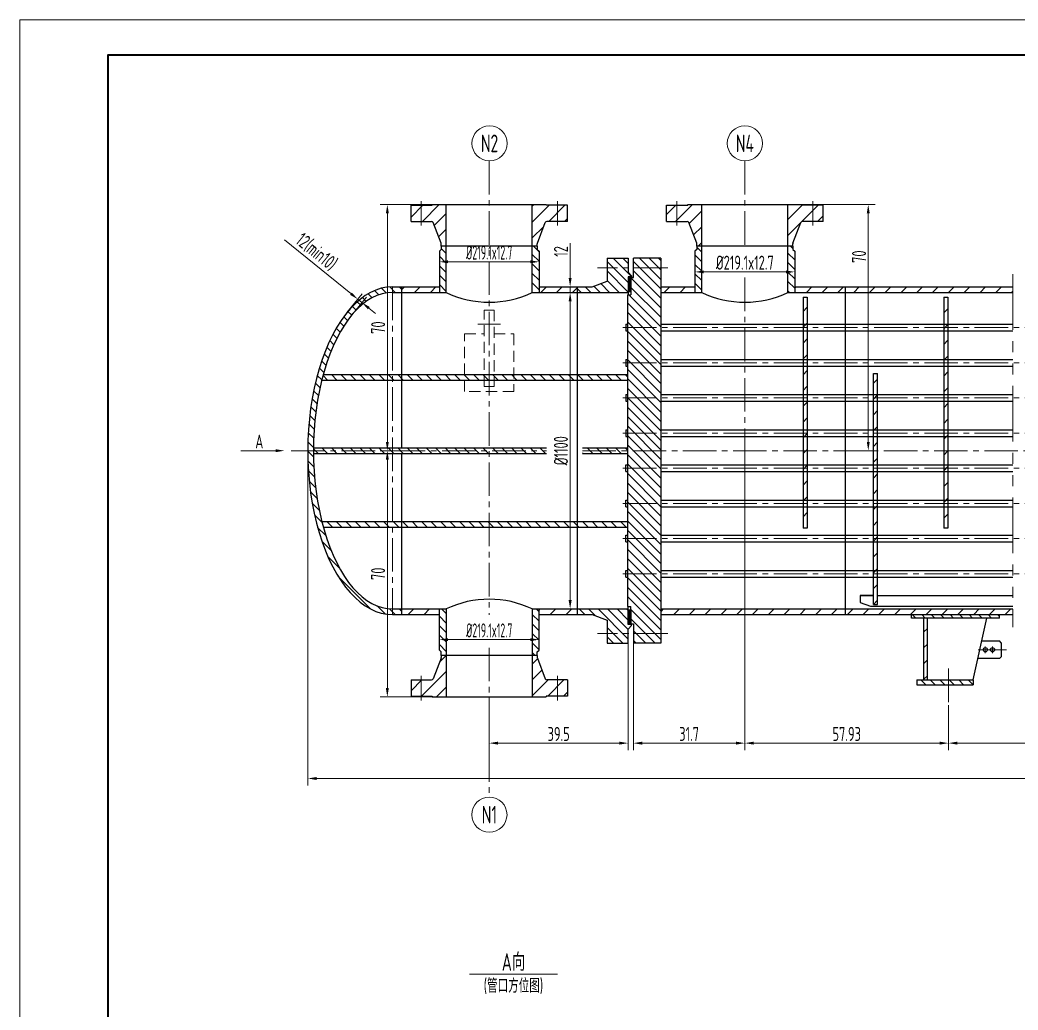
# Model space of a CAD drawing. Header units: millimetres. Extents: x 5765 to 6606, y -201 to 393.
# Drawn here: x 5765 to 6048.9, y 111.9 to 393.4 of the extents above; entities that cross this region are included whole.
import ezdxf
from ezdxf.enums import TextEntityAlignment as Align

# ---------------------------------------------------------------- set-up
doc = ezdxf.new("R2010")
doc.units = ezdxf.units.MM
for name, pattern in [('CENTER2', [28.575, 19.05, -3.175, 3.175, -3.175]), ('DASHED2', [9.525, 6.35, -3.175]), ('PHANTOM2', [31.75, 15.875, -3.175, 3.175, -3.175, 3.175, -3.175])]:
    doc.linetypes.add(name, pattern=pattern)
for name, color, linetype, lineweight in [('1粗实线', 7, 'Continuous', 35), ('2细实线', 3, 'Continuous', 13), ('3中心线', 1, 'CENTER2', 13), ('4虚线', 4, 'DASHED2', 13), ('5双点划线', 2, 'PHANTOM2', 13), ('6剖面线', 6, 'Continuous', 13), ('7文本', 2, 'Continuous', 13), ('8标注', 3, 'Continuous', 13), ('9图表', 4, 'Continuous', 13)]:
    doc.layers.add(name, color=color, linetype=linetype, lineweight=lineweight)
doc.styles.add('lanpec', font='bpec_e.shx', dxfattribs={"width": 0.75, "bigfont": 'hztxt.shx'})
doc.styles.add('lanpec-dim', font='bpec_e.shx', dxfattribs={"width": 0.75})
doc.dimstyles.new('lanpec', dxfattribs={"dimtxt": 4, "dimasz": 2.5, "dimexe": 2, "dimexo": 0, "dimtad": 1, "dimdsep": 46, "dimtxsty": 'lanpec-dim', "dimcen": 2.5, "dimclrd": 256, "dimclre": 256, "dimclrt": 256, "dimazin": 0, "dimtfac": 1, "dimtmove": 0, "dimatfit": 3, "dimfxl": 1, "dimlwd": -1, "dimlwe": -1, "dimarcsym": 0})
doc.dimstyles.new('lanpec$0', dxfattribs={"dimscale": 10, "dimtxt": 4, "dimasz": 2.5, "dimexe": 2, "dimexo": 0, "dimtad": 1, "dimdec": 1, "dimdsep": 46, "dimtxsty": 'lanpec-dim', "dimcen": 0.09, "dimclrd": 256, "dimclre": 256, "dimclrt": 256, "dimadec": 1, "dimazin": 0, "dimtfac": 0.707, "dimtdec": 1, "dimtmove": 0, "dimatfit": 3, "dimfxl": 1, "dimarcsym": 0})
pattern_1 = [(135, (6005.6217, 1257.0338), (-1.3470384, -1.3470384), [])]
pattern_2 = [(135, (-1036.39, 46.02), (-1.3470384, -1.3470384), [])]
pattern_3 = [(45, (6005.6217, 1257.0338), (-2.245064, 2.245064), [])]
pattern_4 = [(45, (5991.3217, 1257.0338), (-2.245064, 2.245064), [])]
pattern_5 = [(135, (4753.5555, 1249.8137), (-1.3470384, -1.3470384), [])]
pattern_6 = [(135, (6695.2207, -1570.3752), (-1.3470384, -1.3470384), [])]

# ---------------------------------------------------------------- blocks, each defined once
blk = doc.blocks.new('A1')
at = {"layer": '1粗实线'}
blk.add_lwpolyline([(-816, 10), (-10, 10), (-10, 584), (-816, 584)], close=True, dxfattribs=at)
at = {"layer": '9图表'}
blk.add_lwpolyline([(-841, 0), (0, 0), (0, 594), (-841, 594)], close=True, dxfattribs=at)
blk = doc.blocks.new('*U43')
at = {"layer": '2细实线'}
blk.add_line((-12.5, 0), (12.5, 0), dxfattribs=at)
at = {"layer": '7文本', "style": 'lanpec', "width": 0.75}
for tag, height, p in [('节点图名称', 5, (0, 3.5)), ('比例', 4, (0, -3.25))]:
    blk.add_attdef(tag, text='', height=height, dxfattribs=at).set_placement(p, align=Align.MIDDLE_CENTER)
blk = doc.blocks.new('*D46')
at = {"layer": '8标注', "transparency": 16777216}
for p, q in [((5921.5, 315.95), (5923.5, 315.95)), ((5921.5, 313.45), (5921.5, 228.45)), ((5921.5, 225.95), (5923.5, 225.95))]:
    blk.add_line(p, q, dxfattribs=at)
for points in [[(5921.08, 313.45), (5921.92, 313.45), (5921.5, 315.95)], [(5921.08, 228.45), (5921.92, 228.45), (5921.5, 225.95)]]:
    blk.add_solid(points, dxfattribs=at)
at = {"layer": 'Defpoints', "color": 0, "transparency": 16777216}
for p in [(5921.5, 315.95), (5921.5, 225.95), (5921.5, 225.95)]:
    blk.add_point(p, dxfattribs=at)
at = {"layer": '8标注', "transparency": 16777216, "insert": (5918.87, 270.95), "char_height": 4, "attachment_point": 5, "rotation": 90, "style": 'lanpec-dim'}
blk.add_mtext('%%C1100', dxfattribs=at)
blk = doc.blocks.new('*D47')
at = {"layer": '8标注', "transparency": 16777216}
for p, q in [((5921.5, 320.05), (5921.5, 329.97)), ((5924.93, 317.55), (5919.5, 317.55)), ((5924.93, 315.95), (5919.5, 315.95)), ((5921.5, 315.95), (5921.5, 317.55)), ((5921.5, 313.45), (5921.5, 310.95))]:
    blk.add_line(p, q, dxfattribs=at)
for points in [[(5921.08, 320.05), (5921.92, 320.05), (5921.5, 317.55)], [(5921.08, 313.45), (5921.92, 313.45), (5921.5, 315.95)]]:
    blk.add_solid(points, dxfattribs=at)
at = {"layer": 'Defpoints', "color": 0, "transparency": 16777216}
for p in [(5921.5, 317.55), (5924.93, 317.55), (5924.93, 315.95)]:
    blk.add_point(p, dxfattribs=at)
at = {"layer": '8标注', "transparency": 16777216, "insert": (5918.87, 327.62), "char_height": 4, "attachment_point": 5, "rotation": 90, "style": 'lanpec-dim'}
blk.add_mtext('12', dxfattribs=at)
blk = doc.blocks.new('*D48')
at = {"layer": '8标注', "transparency": 16777216}
for p, q in [((5859.17, 315.61), (5840.25, 330.94)), ((5858.03, 310.23), (5862.37, 315.59)), ((5859.21, 309.28), (5863.54, 314.63)), ((5862.28, 313.08), (5861.11, 314.03)), ((5864.23, 311.51), (5866.17, 309.93))]:
    blk.add_line(p, q, dxfattribs=at)
for points in [[(5859.43, 315.93), (5858.9, 315.28), (5861.11, 314.03)], [(5864.49, 311.83), (5863.96, 311.18), (5862.28, 313.08)]]:
    blk.add_solid(points, dxfattribs=at)
at = {"layer": 'Defpoints', "color": 0, "transparency": 16777216}
for p in [(5861.11, 314.03), (5858.03, 310.23), (5859.21, 309.28)]:
    blk.add_point(p, dxfattribs=at)
at = {"layer": '8标注', "transparency": 16777216, "insert": (5849.31, 327.45), "char_height": 4, "attachment_point": 5, "rotation": 320.9752, "style": 'lanpec-dim'}
blk.add_mtext('12(min10)', dxfattribs=at)
blk = doc.blocks.new('*D57')
at = {"layer": '8标注', "transparency": 16777216}
for p, q in [((5957.01, 321.8), (5957.01, 323.8)), ((5985.38, 320.47), (5985.38, 323.8)), ((5959.51, 321.8), (5982.88, 321.8))]:
    blk.add_line(p, q, dxfattribs=at)
for points in [[(5959.51, 322.22), (5959.51, 321.39), (5957.01, 321.8)], [(5982.88, 322.22), (5982.88, 321.39), (5985.38, 321.8)]]:
    blk.add_solid(points, dxfattribs=at)
at = {"layer": 'Defpoints', "color": 0, "transparency": 16777216}
for p in [(5957.01, 321.8), (5985.38, 321.8), (5985.38, 320.47)]:
    blk.add_point(p, dxfattribs=at)
at = {"layer": '8标注', "transparency": 16777216, "insert": (5971.19, 324.43), "char_height": 4, "attachment_point": 5, "style": 'lanpec-dim'}
blk.add_mtext('%%C219.1x12.7', dxfattribs=at)
blk = doc.blocks.new('*D59')
at = {"layer": '8标注', "transparency": 16777216}
for p, q in [((5884.31, 217.23), (5884.31, 219.23)), ((5912.68, 215.84), (5912.68, 219.23)), ((5886.81, 217.23), (5910.18, 217.23))]:
    blk.add_line(p, q, dxfattribs=at)
for points in [[(5886.81, 217.64), (5886.81, 216.81), (5884.31, 217.23)], [(5910.18, 217.64), (5910.18, 216.81), (5912.68, 217.23)]]:
    blk.add_solid(points, dxfattribs=at)
at = {"layer": 'Defpoints', "color": 0, "transparency": 16777216}
for p in [(5884.31, 217.23), (5912.68, 217.23), (5912.68, 215.84)]:
    blk.add_point(p, dxfattribs=at)
at = {"layer": '8标注', "transparency": 16777216, "insert": (5898.49, 219.85), "char_height": 4, "attachment_point": 5, "style": 'lanpec-dim'}
blk.add_mtext('{\\W0.6;%%C219.1x12.7}', dxfattribs=at)
blk = doc.blocks.new('管口号')
at = {"layer": '2细实线'}
blk.add_circle((0, 5), 5, dxfattribs=at)
at = {"layer": '7文本', "style": 'lanpec', "width": 0.75}
blk.add_attdef('N', text='', height=5, dxfattribs=at).set_placement((0, 5), align=Align.MIDDLE_CENTER)
blk = doc.blocks.new('*D72')
at = {"layer": '8标注', "transparency": 16777216}
for p, q in [((5937.99, 216.2), (5937.99, 185.79)), ((5898.49, 193.87), (5898.49, 185.79)), ((5900.99, 187.79), (5935.49, 187.79))]:
    blk.add_line(p, q, dxfattribs=at)
for points in [[(5900.99, 188.21), (5900.99, 187.37), (5898.49, 187.79)], [(5935.49, 188.21), (5935.49, 187.37), (5937.99, 187.79)]]:
    blk.add_solid(points, dxfattribs=at)
at = {"layer": 'Defpoints', "color": 0, "transparency": 16777216}
for p in [(5937.99, 216.2), (5898.49, 193.87), (5937.99, 187.79)]:
    blk.add_point(p, dxfattribs=at)
at = {"layer": '8标注', "transparency": 16777216, "insert": (5918.24, 190.41), "char_height": 4, "attachment_point": 5, "style": 'lanpec-dim'}
blk.add_mtext('39.5', dxfattribs=at)
blk = doc.blocks.new('*D73')
at = {"layer": '8标注', "transparency": 16777216}
for p, q in [((5846.89, 270.95), (5846.89, 175.74)), ((6351.98, 270.95), (6351.98, 175.74)), ((5849.39, 177.74), (6349.48, 177.74))]:
    blk.add_line(p, q, dxfattribs=at)
for points in [[(5849.39, 178.16), (5849.39, 177.32), (5846.89, 177.74)], [(6349.48, 178.16), (6349.48, 177.32), (6351.98, 177.74)]]:
    blk.add_solid(points, dxfattribs=at)
at = {"layer": 'Defpoints', "color": 0, "transparency": 16777216}
for p in [(5846.89, 270.95), (6351.98, 270.95), (6351.98, 177.74)]:
    blk.add_point(p, dxfattribs=at)
at = {"layer": '8标注', "transparency": 16777216, "insert": (6099.44, 180.36), "char_height": 4, "attachment_point": 5, "style": 'lanpec-dim'}
blk.add_mtext('505.09', dxfattribs=at)
blk = doc.blocks.new('*D49')
at = {"layer": '8标注', "transparency": 16777216}
for p, q in [((6169.75, 196.79), (6169.75, 185.79)), ((6029.12, 187.79), (6029.12, 189.79)), ((6031.62, 187.79), (6167.25, 187.79))]:
    blk.add_line(p, q, dxfattribs=at)
for points in [[(6031.62, 188.21), (6031.62, 187.37), (6029.12, 187.79)], [(6167.25, 188.21), (6167.25, 187.37), (6169.75, 187.79)]]:
    blk.add_solid(points, dxfattribs=at)
at = {"layer": 'Defpoints', "color": 0, "transparency": 16777216}
for p in [(6169.75, 196.79), (6029.12, 187.79), (6169.75, 187.79)]:
    blk.add_point(p, dxfattribs=at)
at = {"layer": '8标注', "transparency": 16777216, "insert": (6099.44, 190.41), "char_height": 4, "attachment_point": 5, "style": 'lanpec-dim'}
blk.add_mtext('140.63', dxfattribs=at)
blk = doc.blocks.new('*D50')
at = {"layer": '8标注', "transparency": 16777216}
for p, q in [((5971.19, 270.95), (5971.19, 185.79)), ((5939.49, 216.2), (5939.49, 185.79)), ((5941.99, 187.79), (5968.69, 187.79))]:
    blk.add_line(p, q, dxfattribs=at)
for points in [[(5941.99, 188.21), (5941.99, 187.37), (5939.49, 187.79)], [(5968.69, 188.21), (5968.69, 187.37), (5971.19, 187.79)]]:
    blk.add_solid(points, dxfattribs=at)
at = {"layer": 'Defpoints', "color": 0, "transparency": 16777216}
for p in [(5971.19, 270.95), (5939.49, 216.2), (5971.19, 187.79)]:
    blk.add_point(p, dxfattribs=at)
at = {"layer": '8标注', "transparency": 16777216, "insert": (5955.34, 190.41), "char_height": 4, "attachment_point": 5, "style": 'lanpec-dim'}
blk.add_mtext('31.7', dxfattribs=at)
blk = doc.blocks.new('*D53')
at = {"layer": '8标注', "transparency": 16777216}
for p, q in [((5971.19, 196.91), (5971.19, 185.79)), ((6029.12, 198.61), (6029.12, 185.79)), ((5973.69, 187.79), (6026.62, 187.79))]:
    blk.add_line(p, q, dxfattribs=at)
for points in [[(5973.69, 188.21), (5973.69, 187.37), (5971.19, 187.79)], [(6026.62, 188.21), (6026.62, 187.37), (6029.12, 187.79)]]:
    blk.add_solid(points, dxfattribs=at)
at = {"layer": 'Defpoints', "color": 0, "transparency": 16777216}
for p in [(5971.19, 196.91), (6029.12, 198.61), (6029.12, 187.79)]:
    blk.add_point(p, dxfattribs=at)
at = {"layer": '8标注', "transparency": 16777216, "insert": (6000.16, 190.41), "char_height": 4, "attachment_point": 5, "style": 'lanpec-dim'}
blk.add_mtext('57.93', dxfattribs=at)
blk = doc.blocks.new('*D64')
at = {"layer": '8标注', "transparency": 16777216}
for p, q in [((5870.99, 270.95), (5867.51, 270.95)), ((5869.51, 203.45), (5869.51, 268.45)), ((5882.3, 200.95), (5867.51, 200.95))]:
    blk.add_line(p, q, dxfattribs=at)
for points in [[(5869.09, 268.45), (5869.93, 268.45), (5869.51, 270.95)], [(5869.09, 203.45), (5869.93, 203.45), (5869.51, 200.95)]]:
    blk.add_solid(points, dxfattribs=at)
at = {"layer": 'Defpoints', "color": 0, "transparency": 16777216}
for p in [(5869.51, 270.95), (5870.99, 270.95), (5882.3, 200.95)]:
    blk.add_point(p, dxfattribs=at)
at = {"layer": '8标注', "transparency": 16777216, "insert": (5866.89, 235.95), "char_height": 4, "attachment_point": 5, "rotation": 90, "style": 'lanpec-dim'}
blk.add_mtext('70', dxfattribs=at)
blk = doc.blocks.new('*D65')
at = {"layer": '8标注', "transparency": 16777216}
for p, q in [((5886.24, 340.95), (5867.51, 340.95)), ((5869.51, 338.45), (5869.51, 273.45)), ((5870.99, 270.95), (5867.51, 270.95))]:
    blk.add_line(p, q, dxfattribs=at)
for points in [[(5869.09, 338.45), (5869.93, 338.45), (5869.51, 340.95)], [(5869.09, 273.45), (5869.93, 273.45), (5869.51, 270.95)]]:
    blk.add_solid(points, dxfattribs=at)
at = {"layer": 'Defpoints', "color": 0, "transparency": 16777216}
for p in [(5886.24, 340.95), (5869.51, 270.95), (5870.99, 270.95)]:
    blk.add_point(p, dxfattribs=at)
at = {"layer": '8标注', "transparency": 16777216, "insert": (5866.89, 305.95), "char_height": 4, "attachment_point": 5, "rotation": 90, "style": 'lanpec-dim'}
blk.add_mtext('70', dxfattribs=at)
blk = doc.blocks.new('*D66')
at = {"layer": '8标注', "transparency": 16777216}
for p, q in [((5987.38, 340.95), (6008.29, 340.95)), ((6006.29, 338.45), (6006.29, 273.45)), ((6000.35, 270.95), (6008.29, 270.95))]:
    blk.add_line(p, q, dxfattribs=at)
for points in [[(6005.87, 338.45), (6006.71, 338.45), (6006.29, 340.95)], [(6005.87, 273.45), (6006.71, 273.45), (6006.29, 270.95)]]:
    blk.add_solid(points, dxfattribs=at)
at = {"layer": 'Defpoints', "color": 0, "transparency": 16777216}
for p in [(5987.38, 340.95), (6000.35, 270.95), (6006.29, 270.95)]:
    blk.add_point(p, dxfattribs=at)
at = {"layer": '8标注', "transparency": 16777216, "insert": (6003.67, 326.13), "char_height": 4, "attachment_point": 5, "rotation": 90, "style": 'lanpec-dim'}
blk.add_mtext('70', dxfattribs=at)
blk = doc.blocks.new('*D70')
at = {"layer": '8标注', "transparency": 16777216}
for p, q in [((5884.31, 324.67), (5884.31, 326.67)), ((5886.81, 324.67), (5910.18, 324.67)), ((5912.68, 326.06), (5912.68, 322.67))]:
    blk.add_line(p, q, dxfattribs=at)
for points in [[(5886.81, 325.09), (5886.81, 324.26), (5884.31, 324.67)], [(5910.18, 325.09), (5910.18, 324.26), (5912.68, 324.67)]]:
    blk.add_solid(points, dxfattribs=at)
at = {"layer": 'Defpoints', "color": 0, "transparency": 16777216}
for p in [(5884.31, 324.67), (5912.68, 326.06), (5912.68, 324.67)]:
    blk.add_point(p, dxfattribs=at)
at = {"layer": '8标注', "transparency": 16777216, "insert": (5898.49, 327.3), "char_height": 4, "attachment_point": 5, "style": 'lanpec-dim'}
blk.add_mtext('{\\W0.6;%%C219.1x12.7}', dxfattribs=at)

msp = doc.modelspace()

# ---------------------------------------------------------------- hatches: boundary and pattern name
at = {"layer": '6剖面线'}
h = msp.add_hatch(dxfattribs=at)
h.set_pattern_fill('ANSI31', color=256, style=0)
h.set_pattern_definition(pattern_3)
h.paths.add_polyline_path([(5917.863, 336.141), (5916.363, 336.141), (5916.363, 340.751), (5917.863, 340.751)])
h.paths.add_polyline_path([(5919.363, 336.141), (5917.863, 336.141), (5917.863, 340.751), (5919.363, 340.751)])
h.paths.add_polyline_path([(5916.363, 340.751), (5914.683, 340.751), (5914.683, 340.951), (5910.743, 340.951), (5910.743, 329.151), (5912.143, 329.151), (5912.143, 329.759, -0.09138), (5912.176, 329.937), (5914.42, 335.819, -0.3110597), (5914.887, 336.141), (5916.363, 336.141)])
h.paths.add_polyline_path([(5920.743, 340.751), (5919.363, 340.751), (5919.363, 336.141), (5920.743, 336.141)])
h.paths.add_polyline_path([(5886.243, 340.951), (5882.303, 340.951), (5882.303, 340.751), (5879.123, 340.751), (5879.123, 336.141), (5882.098, 336.141, -0.3110597), (5882.566, 335.819), (5884.81, 329.937, -0.09138), (5884.843, 329.759), (5884.843, 329.151), (5886.243, 329.151)])
h.paths.add_polyline_path([(5879.123, 340.751), (5876.243, 340.751), (5876.243, 336.141), (5879.123, 336.141)])
h = msp.add_hatch(dxfattribs=at)
h.set_pattern_fill('ANSI31', color=256, style=0)
h.set_pattern_definition([(45, (5989.933, 338.6836), (-2.24506, 2.24506), [])])
h.paths.add_polyline_path([(5990.563, 340.751), (5989.063, 340.751), (5989.063, 336.141), (5990.563, 336.141)])
h.paths.add_polyline_path([(5992.063, 340.751), (5990.563, 340.751), (5990.563, 336.141), (5992.063, 336.141)])
h.paths.add_polyline_path([(5989.063, 340.751), (5987.383, 340.751), (5987.383, 340.951), (5983.443, 340.951), (5983.443, 329.151), (5984.843, 329.151), (5984.843, 329.759, -0.09138), (5984.876, 329.937), (5987.12, 335.819, -0.3110597), (5987.587, 336.141), (5989.063, 336.141)])
h.paths.add_polyline_path([(5993.443, 340.751), (5992.063, 340.751), (5992.063, 336.141), (5993.443, 336.141)])
h.paths.add_polyline_path([(5958.943, 340.951), (5955.003, 340.951), (5955.003, 340.751), (5951.823, 340.751), (5951.823, 336.141), (5954.798, 336.141, -0.3110597), (5955.266, 335.819), (5957.51, 329.937, -0.09138), (5957.543, 329.759), (5957.543, 329.151), (5958.943, 329.151)])
h.paths.add_polyline_path([(5951.823, 340.751), (5948.943, 340.751), (5948.943, 336.141), (5951.823, 336.141)])
h = msp.add_hatch(dxfattribs=at)
h.set_pattern_fill('ANSI31', color=256, scale=0.6, angle=90, style=0)
h.set_pattern_definition(pattern_6)
h.paths.add_polyline_path([(5884.309, 327.655), (5884.843, 328.19), (5884.843, 329.151), (5886.243, 329.151), (5886.243, 315.951), (5884.309, 315.951)])
h.paths.add_polyline_path([(5912.677, 315.951), (5910.743, 315.951), (5910.743, 329.151), (5912.143, 329.151), (5912.143, 328.19), (5912.677, 327.655)])
h = msp.add_hatch(dxfattribs=at)
h.set_pattern_fill('ANSI31', color=256, scale=0.6, angle=90, style=0)
h.set_pattern_definition([(135, (5957.3034, 326.3413), (-1.34704, -1.34704), [])])
h.paths.add_polyline_path([(5957.543, 328.19), (5957.009, 327.655), (5957.009, 315.951), (5957.543, 315.951)])
h.paths.add_polyline_path([(5985.377, 327.655), (5984.843, 328.19), (5984.843, 315.951), (5985.377, 315.951)])
h.paths.add_polyline_path([(5958.943, 329.151), (5957.543, 329.151), (5957.543, 315.951), (5958.943, 315.951)])
h.paths.add_polyline_path([(5984.843, 329.151), (5983.443, 329.151), (5983.443, 315.951), (5984.843, 315.951)])
h = msp.add_hatch(dxfattribs=at)
h.set_pattern_fill('ANSI31', color=256, scale=0.6, angle=90, style=0)
h.set_pattern_definition([(135, (-65372.3216, -31459.762), (-1.34703842, -1.34703842), [])])
h.paths.add_polyline_path([(5937.993, 322.951), (5937.993, 325.701), (5931.993, 325.701), (5931.993, 322.951)])
h.paths.add_polyline_path([(5931.993, 322.951), (5931.993, 319.151), (5927.793, 317.551), (5923.493, 317.551), (5923.493, 315.951), (5937.993, 315.951), (5937.993, 320.351), (5938.993, 320.351), (5938.993, 320.701), (5937.993, 321.701), (5937.993, 322.951)])
h = msp.add_hatch(dxfattribs=at)
h.set_pattern_fill('ANSI31', color=256, scale=0.6, angle=90, style=0)
h.set_pattern_definition([(135, (731.47, -329.51), (-1.3470384, -1.3470384), [])])
h.paths.add_polyline_path([(5947.293, 325.701), (5939.493, 325.701), (5939.493, 322.951), (5947.293, 322.951)])
h.paths.add_polyline_path([(5947.293, 317.551), (5947.293, 322.951), (5939.493, 322.951), (5939.493, 320.201), (5938.793, 320.201), (5938.793, 316.201), (5938.793, 315.301), (5937.793, 315.301), (5937.793, 305.951), (5947.293, 305.951)])
h.paths.add_polyline_path([(5947.293, 305.951), (5937.793, 305.951), (5937.793, 295.951), (5947.293, 295.951)])
h.paths.add_polyline_path([(5947.293, 295.951), (5937.793, 295.951), (5937.793, 285.951), (5947.293, 285.951)])
h.paths.add_polyline_path([(5947.293, 285.951), (5937.793, 285.951), (5937.793, 275.951), (5947.293, 275.951)])
h.paths.add_polyline_path([(5947.293, 275.951), (5937.793, 275.951), (5937.793, 270.951), (5947.293, 270.951)])
h.paths.add_polyline_path([(5947.293, 270.951), (5937.793, 270.951), (5937.793, 265.951), (5947.293, 265.951)])
h.paths.add_polyline_path([(5947.293, 265.951), (5937.793, 265.951), (5937.793, 255.951), (5947.293, 255.951)])
h.paths.add_polyline_path([(5947.293, 255.951), (5937.793, 255.951), (5937.793, 245.951), (5947.293, 245.951)])
h.paths.add_polyline_path([(5947.293, 245.951), (5937.793, 245.951), (5937.793, 235.951), (5947.293, 235.951)])
h.paths.add_polyline_path([(5947.293, 235.951), (5937.793, 235.951), (5937.793, 226.601), (5938.793, 226.601), (5938.793, 221.701), (5939.493, 221.701), (5939.493, 218.951), (5947.293, 218.951)])
h.paths.add_polyline_path([(5947.293, 218.951), (5939.493, 218.951), (5939.493, 216.201), (5947.293, 216.201)])
h = msp.add_hatch(dxfattribs=at)
h.set_pattern_fill('ANSI37', color=256, scale=0.1, style=0)
h.set_pattern_definition([(45, (4723.50433, 1249.8137), (-0.2245064, 0.2245064), []), (135, (4723.50433, 1249.8137), (-0.2245064, -0.2245064), [])])
h.paths.add_polyline_path([(5937.993, 316.201), (5938.793, 316.201), (5938.793, 320.201), (5937.993, 320.201)])
h = msp.add_hatch(dxfattribs=at)
h.set_pattern_fill('ANSI31', color=256, scale=0.6, angle=90, style=0)
h.set_pattern_definition(pattern_1)
edge = h.paths.add_edge_path()
edge.add_ellipse((5870.993, 270.951), major_axis=(0, 45), ratio=0.5, start_angle=0, end_angle=90, ccw=False)
edge.add_line((5870.993, 315.951), (5870.993, 317.551))
edge.add_ellipse((5870.993, 270.951), major_axis=(0, 46.6), ratio=0.5171674, start_angle=0, end_angle=90)
edge.add_line((5846.893, 270.951), (5848.493, 270.951))
h.paths.add_polyline_path([(5873.493, 315.951), (5873.493, 317.551), (5870.993, 317.551), (5870.993, 315.951)])
edge = h.paths.add_edge_path()
edge.add_ellipse((5870.993, 270.951), major_axis=(0, 45), ratio=0.5, start_angle=90, end_angle=180, ccw=False)
edge.add_line((5848.493, 270.951), (5846.893, 270.951))
edge.add_ellipse((5870.993, 270.951), major_axis=(0, 46.6), ratio=0.5171674, start_angle=90, end_angle=180)
edge.add_line((5870.993, 224.351), (5870.993, 225.951))
h.paths.add_polyline_path([(5870.993, 225.951), (5870.993, 224.351), (5873.493, 224.351), (5873.493, 225.951)])
h = msp.add_hatch(dxfattribs=at)
h.set_pattern_fill('ANSI31', color=256, style=0)
h.set_pattern_definition(pattern_3)
h.paths.add_polyline_path([(5873.493, 317.551), (5873.493, 315.951), (5884.309, 315.951), (5884.309, 317.551)])
h.paths.add_polyline_path([(5923.493, 315.951), (5923.493, 317.551), (5912.677, 317.551), (5912.677, 315.951)])
h = msp.add_hatch(dxfattribs=at)
h.set_pattern_fill('ANSI31', color=256, style=0)
h.set_pattern_definition(pattern_4)
h.paths.add_polyline_path([(5957.009, 315.951), (5957.009, 317.551), (5947.293, 317.551), (5947.293, 315.951)])
h.paths.add_polyline_path([(6018.74, 317.551), (6018.74, 315.951), (6047.436, 315.951), (6047.436, 317.551)])
h.paths.add_polyline_path([(6018.74, 315.951), (6018.74, 317.551), (5985.377, 317.551), (5985.377, 315.951)])
h = msp.add_hatch(dxfattribs=at)
h.set_pattern_fill('ANSI31', color=256, style=0)
h.set_pattern_definition(pattern_4)
h.paths.add_polyline_path([(5988.947, 314.651), (5987.747, 314.651), (5987.747, 248.951), (5988.947, 248.951)])
h = msp.add_hatch(dxfattribs=at)
h.set_pattern_fill('ANSI31', color=256, style=0)
h.set_pattern_definition(pattern_4)
h.paths.add_polyline_path([(6028.947, 314.651), (6027.747, 314.651), (6027.747, 248.951), (6028.947, 248.951)])
h = msp.add_hatch(dxfattribs=at)
h.set_pattern_fill('ANSI31', color=256, scale=0.6, angle=90, style=0)
h.set_pattern_definition(pattern_2)
h.paths.add_polyline_path([(5898.493, 292.651), (5870.993, 292.651), (5870.993, 291.851), (5898.493, 291.851)])
h.paths.add_polyline_path([(5898.493, 291.851), (5870.993, 291.851), (5870.993, 291.051), (5898.493, 291.051)])
h.paths.add_polyline_path([(5923.493, 292.651), (5898.493, 292.651), (5898.493, 291.851), (5923.493, 291.851)])
h.paths.add_polyline_path([(5923.493, 291.851), (5898.493, 291.851), (5898.493, 291.051), (5923.493, 291.051)])
h.paths.add_polyline_path([(5937.793, 292.651), (5923.493, 292.651), (5923.493, 291.851), (5937.793, 291.851)])
h.paths.add_polyline_path([(5937.793, 291.851), (5923.493, 291.851), (5923.493, 291.051), (5937.793, 291.051)])
h.paths.add_polyline_path([(5851.321, 292.651), (5851.134, 291.851), (5870.993, 291.851), (5870.993, 292.651)])
h.paths.add_polyline_path([(5851.134, 291.851), (5850.948, 291.051), (5870.993, 291.051), (5870.993, 291.851)])
h = msp.add_hatch(dxfattribs=at)
h.set_pattern_fill('ANSI31', color=256, style=0)
h.set_pattern_definition(pattern_4)
h.paths.add_polyline_path([(6008.947, 292.951), (6007.747, 292.951), (6007.747, 227.251), (6008.947, 227.251)])
h = msp.add_hatch(dxfattribs=at)
h.set_pattern_fill('ANSI31', color=256, scale=0.6, angle=90, style=0)
h.set_pattern_definition([(135, (-1036.39, 25.12), (-1.3470384, -1.3470384), [])])
edge = h.paths.add_edge_path()
edge.add_line((5870.993, 271.751), (5848.496, 271.751))
edge.add_ellipse((5870.993, 270.951), major_axis=(0, 45), ratio=0.5, start_angle=88.98135, end_angle=90)
edge.add_line((5848.493, 270.951), (5870.993, 270.951))
edge.add_line((5870.993, 270.951), (5870.993, 271.751))
edge = h.paths.add_edge_path()
edge.add_line((5870.993, 270.951), (5848.493, 270.951))
edge.add_ellipse((5870.993, 270.951), major_axis=(0, 45), ratio=0.5, start_angle=90, end_angle=91.01865)
edge.add_line((5848.496, 270.151), (5870.993, 270.151))
edge.add_line((5870.993, 270.151), (5870.993, 270.951))
h.paths.add_polyline_path([(5898.493, 271.751), (5870.993, 271.751), (5870.993, 270.951), (5898.493, 270.951)])
h.paths.add_polyline_path([(5898.493, 270.951), (5870.993, 270.951), (5870.993, 270.151), (5898.493, 270.151)])
h.paths.add_polyline_path([(5914.796, 271.751), (5898.493, 271.751), (5898.493, 270.951), (5914.796, 270.951)])
h.paths.add_polyline_path([(5914.796, 270.951), (5898.493, 270.951), (5898.493, 270.151), (5914.796, 270.151)])
h.paths.add_polyline_path([(5937.793, 271.751), (5925, 271.751), (5925, 270.951), (5937.793, 270.951)])
h.paths.add_polyline_path([(5937.793, 270.951), (5925, 270.951), (5925, 270.151), (5937.793, 270.151)])
h = msp.add_hatch(dxfattribs=at)
h.set_pattern_fill('ANSI31', color=256, scale=0.6, angle=90, style=0)
h.set_pattern_definition(pattern_2)
h.paths.add_polyline_path([(5898.493, 249.251), (5870.993, 249.251), (5870.993, 250.051), (5898.493, 250.051)])
h.paths.add_polyline_path([(5898.493, 250.051), (5870.993, 250.051), (5870.993, 250.851), (5898.493, 250.851)])
h.paths.add_polyline_path([(5925, 249.251), (5898.493, 249.251), (5898.493, 250.051), (5925, 250.051)])
h.paths.add_polyline_path([(5925, 250.051), (5898.493, 250.051), (5898.493, 250.851), (5925, 250.851)])
h.paths.add_polyline_path([(5937.793, 249.251), (5925, 249.251), (5925, 250.051), (5937.793, 250.051)])
h.paths.add_polyline_path([(5937.793, 250.051), (5925, 250.051), (5925, 250.851), (5937.793, 250.851)])
h.paths.add_polyline_path([(5851.321, 249.251), (5851.134, 250.051), (5870.993, 250.051), (5870.993, 249.251)])
h.paths.add_polyline_path([(5851.134, 250.051), (5850.948, 250.851), (5870.993, 250.851), (5870.993, 250.051)])
h = msp.add_hatch(dxfattribs=at)
h.set_pattern_fill('ANSI31', color=256, style=0)
h.set_pattern_definition(pattern_3)
h.paths.add_polyline_path([(5884.309, 224.351), (5884.309, 225.951), (5873.493, 225.951), (5873.493, 224.351)])
h.paths.add_polyline_path([(5912.677, 225.951), (5912.677, 224.351), (5923.493, 224.351), (5923.493, 225.951)])
h = msp.add_hatch(dxfattribs=at)
h.set_pattern_fill('ANSI31', color=256, scale=0.6, angle=90, style=0)
h.set_pattern_definition(pattern_6)
h.paths.add_polyline_path([(5884.309, 214.246), (5884.843, 213.712), (5884.843, 212.751), (5886.243, 212.751), (5886.243, 225.951), (5884.309, 225.951)])
h.paths.add_polyline_path([(5912.677, 225.951), (5910.743, 225.951), (5910.743, 212.751), (5912.143, 212.751), (5912.143, 213.712), (5912.677, 214.246)])
h = msp.add_hatch(dxfattribs=at)
h.set_pattern_fill('ANSI31', color=256, scale=0.6, angle=90, style=0)
h.set_pattern_definition(pattern_1)
h.paths.add_polyline_path([(5923.493, 225.951), (5923.493, 224.351), (5927.793, 224.351), (5931.993, 222.751), (5931.993, 218.951), (5937.993, 218.951), (5937.993, 220.201), (5938.993, 221.201), (5938.993, 221.551), (5937.993, 221.551), (5937.993, 225.951)])
h.paths.add_polyline_path([(5931.993, 218.951), (5931.993, 216.201), (5937.993, 216.201), (5937.993, 218.951)])
h = msp.add_hatch(dxfattribs=at)
h.set_pattern_fill('ANSI37', color=256, scale=0.1, style=0)
h.set_pattern_definition([(315, (-65372.32156, 32001.66342), (-0.224506403, -0.224506403), []), (225, (-65372.32156, 32001.66342), (-0.224506403, 0.224506403), [])])
h.paths.add_polyline_path([(5937.993, 221.701), (5938.793, 221.701), (5938.793, 225.701), (5937.993, 225.701)])
h = msp.add_hatch(dxfattribs=at)
h.set_pattern_fill('ANSI31', color=256, style=0)
h.set_pattern_definition(pattern_4)
h.paths.add_polyline_path([(5969.057, 224.351), (5969.057, 225.951), (5947.293, 225.951), (5947.293, 224.351)])
h.paths.add_polyline_path([(5969.057, 225.951), (5969.057, 224.351), (6047.436, 224.351), (6047.436, 225.951)])
h = msp.add_hatch(dxfattribs=at)
h.set_pattern_fill('ANSI31', color=256, scale=0.6, angle=90, style=0)
h.set_pattern_definition(pattern_5)
h.paths.add_polyline_path([(6043.623, 223.351), (6043.623, 224.351), (6018.623, 224.351), (6018.623, 223.351)])
h = msp.add_hatch(dxfattribs=at)
h.set_pattern_fill('ANSI31', color=256, style=0)
h.set_pattern_definition([(45, (4753.5555, 1249.8137), (-2.245064, 2.245064), [])])
h.paths.add_polyline_path([(6023.123, 223.351), (6022.123, 223.351), (6022.123, 205.751), (6023.123, 205.751)])
h = msp.add_hatch(dxfattribs=at)
h.set_pattern_fill('ANSI31', color=256, style=0)
h.set_pattern_definition(pattern_3)
h.paths.add_polyline_path([(5917.863, 205.761), (5916.363, 205.761), (5916.363, 201.151), (5917.863, 201.151)])
h.paths.add_polyline_path([(5919.363, 205.761), (5917.863, 205.761), (5917.863, 201.151), (5919.363, 201.151)])
h.paths.add_polyline_path([(5916.363, 201.151), (5914.683, 201.151), (5914.683, 200.951), (5910.743, 200.951), (5910.743, 212.751), (5912.143, 212.751), (5912.143, 212.143, 0.09138), (5912.176, 211.965), (5914.42, 206.082, 0.3110597), (5914.887, 205.761), (5916.363, 205.761)])
h.paths.add_polyline_path([(5920.743, 201.151), (5919.363, 201.151), (5919.363, 205.761), (5920.743, 205.761)])
h.paths.add_polyline_path([(5886.243, 200.951), (5882.303, 200.951), (5882.303, 201.151), (5879.123, 201.151), (5879.123, 205.761), (5882.098, 205.761, 0.3110597), (5882.566, 206.082), (5884.81, 211.965, 0.09138), (5884.843, 212.143), (5884.843, 212.751), (5886.243, 212.751)])
h.paths.add_polyline_path([(5879.123, 201.151), (5876.243, 201.151), (5876.243, 205.761), (5879.123, 205.761)])
h = msp.add_hatch(dxfattribs=at)
h.set_pattern_fill('ANSI31', color=256, scale=0.6, angle=90, style=0)
h.set_pattern_definition(pattern_5)
h.paths.add_polyline_path([(6029.123, 204.351), (6029.123, 205.751), (6020.123, 205.751), (6020.123, 204.351)])
h.paths.add_polyline_path([(6036.123, 204.351), (6036.123, 205.751), (6029.123, 205.751), (6029.123, 204.351)])

# ---------------------------------------------------------------- linework, layer by layer
for p, q in [((5876.243, 336.141), (5876.243, 340.751)), ((5876.243, 340.751), (5882.303, 340.751)), ((5882.303, 340.751), (5882.303, 340.951)), ((5882.303, 340.951), (5914.683, 340.951)), ((5886.243, 315.951), (5886.243, 340.951)), ((5910.743, 315.951), (5910.743, 340.951)), ((5914.683, 340.751), (5914.683, 340.951)), ((5920.743, 340.751), (5914.683, 340.751)), ((5920.743, 336.141), (5920.743, 340.751)), ((5948.943, 336.141), (5948.943, 340.751)), ((5948.943, 340.751), (5955.003, 340.751)), ((5955.003, 340.751), (5955.003, 340.951)), ((5955.003, 340.951), (5987.383, 340.951)), ((5958.943, 315.951), (5958.943, 340.951)), ((5983.443, 315.951), (5983.443, 340.951)), ((5987.383, 340.751), (5987.383, 340.951)), ((5993.443, 340.751), (5987.383, 340.751)), ((5993.443, 336.141), (5993.443, 340.751)), ((5876.243, 336.141), (5882.098, 336.141)), ((5884.81, 329.937), (5882.566, 335.819)), ((5912.176, 329.937), (5914.42, 335.819)), ((5920.743, 336.141), (5914.887, 336.141)), ((5948.943, 336.141), (5954.798, 336.141)), ((5957.51, 329.937), (5955.266, 335.819)), ((5984.876, 329.937), (5987.12, 335.819)), ((5993.443, 336.141), (5987.587, 336.141)), ((5884.843, 329.151), (5884.843, 329.759)), ((5912.143, 329.151), (5912.143, 329.759)), ((5957.543, 329.151), (5957.543, 329.759)), ((5984.843, 329.151), (5984.843, 329.759)), ((5884.843, 328.19), (5884.309, 327.655)), ((5884.309, 327.655), (5884.309, 315.951)), ((5912.143, 329.151), (5884.843, 329.151)), ((5884.843, 329.151), (5884.843, 328.19)), ((5912.143, 329.151), (5912.143, 328.19)), ((5912.143, 328.19), (5912.677, 327.655)), ((5912.677, 327.655), (5912.677, 315.951)), ((5957.543, 328.19), (5957.009, 327.655)), ((5957.009, 327.655), (5957.009, 315.951)), ((5984.843, 329.151), (5957.543, 329.151)), ((5957.543, 329.151), (5957.543, 328.19)), ((5957.543, 329.151), (5957.543, 328.19)), ((5984.843, 329.151), (5984.843, 328.19)), ((5984.843, 329.151), (5984.843, 328.19)), ((5984.843, 328.19), (5985.377, 327.655)), ((5985.377, 327.655), (5985.377, 315.951)), ((5931.993, 325.701), (5931.993, 319.151)), ((5931.993, 325.701), (5937.993, 325.701)), ((5937.993, 325.701), (5937.993, 321.701)), ((5939.493, 320.201), (5939.493, 325.701)), ((5947.293, 325.701), (5939.493, 325.701)), ((5947.293, 325.701), (5947.293, 317.551)), ((5938.993, 320.701), (5937.993, 321.701)), ((5927.793, 317.551), (5931.993, 319.151)), ((5937.993, 320.351), (5937.993, 315.301)), ((5938.993, 320.351), (5937.993, 320.351)), ((5938.793, 320.201), (5939.493, 320.201)), ((5938.793, 320.201), (5938.793, 315.301)), ((5938.793, 320.201), (5939.493, 320.201)), ((5938.993, 320.701), (5938.993, 320.201)), ((5870.993, 317.551), (5873.493, 317.551)), ((5870.993, 315.951), (5873.493, 315.951)), ((5873.493, 317.551), (5873.493, 271.751)), ((5873.493, 317.551), (5884.309, 317.551)), ((5873.493, 315.951), (5886.243, 315.951)), ((5910.743, 315.951), (5923.493, 315.951)), ((5912.677, 317.551), (5923.493, 317.551)), ((5923.493, 317.551), (5923.493, 270.951)), ((5923.493, 317.551), (5927.793, 317.551)), ((5923.493, 315.951), (5937.993, 315.951)), ((5937.793, 315.301), (5938.793, 315.301)), ((5937.793, 315.301), (5937.793, 226.601)), ((5947.293, 317.551), (5947.293, 216.201)), ((5947.293, 317.551), (5957.009, 317.551)), ((5947.293, 315.951), (5958.943, 315.951)), ((5983.443, 315.951), (6018.02, 315.951)), ((5985.377, 317.551), (6018.74, 317.551)), ((5999.76, 317.551), (5999.76, 224.351)), ((6018.02, 315.951), (6047.436, 315.951)), ((6018.74, 317.551), (6047.436, 317.551)), ((5987.747, 314.651), (5987.747, 248.951)), ((5987.747, 314.651), (5988.947, 314.651)), ((5988.947, 314.651), (5988.947, 248.951)), ((6027.747, 314.651), (6027.747, 248.951)), ((6027.747, 314.651), (6028.947, 314.651)), ((6028.947, 314.651), (6028.947, 248.951)), ((5937.343, 306.901), (5937.793, 306.901)), ((5937.343, 306.901), (5937.343, 305.001)), ((5947.293, 306.901), (6047.436, 306.901)), ((5937.343, 305.001), (5937.793, 305.001)), ((5947.293, 305.001), (6047.436, 305.001)), ((5937.343, 296.901), (5937.793, 296.901)), ((5937.343, 296.901), (5937.343, 295.001)), ((5947.293, 296.901), (6047.436, 296.901)), ((5851.282, 292.651), (5923.493, 292.651)), ((5923.493, 292.651), (5937.793, 292.651)), ((5937.343, 295.001), (5937.793, 295.001)), ((5947.293, 295.001), (6047.436, 295.001)), ((6007.747, 227.251), (6007.747, 292.951)), ((6007.747, 292.951), (6008.947, 292.951)), ((6008.947, 227.251), (6008.947, 292.951)), ((5850.862, 291.051), (5923.493, 291.051)), ((5923.493, 291.051), (5937.793, 291.051)), ((5937.343, 286.901), (5937.793, 286.901)), ((5937.343, 286.901), (5937.343, 285.001)), ((5947.293, 286.901), (6047.436, 286.901)), ((5937.343, 285.001), (5937.793, 285.001)), ((5947.293, 285.001), (6047.436, 285.001)), ((5937.343, 276.901), (5937.793, 276.901)), ((5937.343, 276.901), (5937.343, 275.001)), ((5947.293, 276.901), (6047.436, 276.901)), ((5937.343, 275.001), (5937.793, 275.001)), ((5947.293, 275.001), (6047.436, 275.001)), ((5848.496, 271.751), (5914.796, 271.751)), ((5848.496, 270.151), (5914.796, 270.151)), ((5873.493, 270.151), (5873.493, 224.351)), ((5923.493, 270.951), (5923.493, 224.351)), ((5925, 271.751), (5937.793, 271.751)), ((5925, 270.151), (5937.793, 270.151)), ((5937.343, 266.901), (5937.793, 266.901)), ((5937.343, 265.001), (5937.343, 266.901)), ((5947.293, 266.901), (6047.436, 266.901)), ((5937.343, 265.001), (5937.793, 265.001)), ((5947.293, 265.001), (6047.436, 265.001)), ((5937.343, 256.901), (5937.793, 256.901)), ((5937.343, 255.001), (5937.343, 256.901)), ((5947.293, 256.901), (6047.436, 256.901)), ((5937.343, 255.001), (5937.793, 255.001)), ((5947.293, 255.001), (6047.436, 255.001)), ((5850.862, 250.851), (5923.493, 250.851)), ((5923.493, 250.851), (5937.793, 250.851)), ((5851.282, 249.251), (5923.493, 249.251)), ((5923.493, 249.251), (5937.793, 249.251)), ((5988.947, 248.951), (5987.747, 248.951)), ((6028.947, 248.951), (6027.747, 248.951)), ((5937.343, 246.901), (5937.793, 246.901)), ((5937.343, 245.001), (5937.343, 246.901)), ((5937.343, 245.001), (5937.793, 245.001)), ((5947.293, 246.901), (6047.436, 246.901)), ((5947.293, 245.001), (6047.436, 245.001)), ((5937.343, 236.901), (5937.793, 236.901)), ((5937.343, 235.001), (5937.343, 236.901)), ((5947.293, 236.901), (6047.436, 236.901)), ((5937.343, 235.001), (5937.793, 235.001)), ((5947.293, 235.001), (6047.436, 235.001)), ((6003.947, 229.751), (6007.747, 229.751)), ((6007.747, 229.751), (6003.947, 229.751)), ((6003.947, 229.751), (6003.947, 227.751)), ((6003.947, 227.751), (6006.947, 226.751)), ((6007.747, 227.251), (6008.947, 227.251)), ((6008.947, 229.751), (6047.436, 229.751)), ((5870.993, 225.951), (5873.493, 225.951)), ((5870.993, 224.351), (5873.493, 224.351)), ((5873.493, 225.951), (5886.243, 225.951)), ((5873.493, 224.351), (5884.309, 224.351)), ((5884.309, 214.246), (5884.309, 225.951)), ((5886.243, 225.951), (5886.243, 200.951)), ((5910.743, 225.951), (5923.493, 225.951)), ((5910.743, 225.951), (5910.743, 200.951)), ((5912.677, 214.246), (5912.677, 225.951)), ((5912.677, 224.351), (5923.493, 224.351)), ((5923.493, 225.951), (5937.993, 225.951)), ((5923.493, 224.351), (5927.793, 224.351)), ((5927.793, 224.351), (5931.993, 222.751)), ((5937.793, 226.601), (5938.793, 226.601)), ((5937.993, 221.551), (5937.993, 226.601)), ((5938.793, 221.701), (5938.793, 226.601)), ((5947.293, 225.951), (5969.777, 225.951)), ((5947.293, 224.351), (5969.057, 224.351)), ((5969.057, 224.351), (6047.436, 224.351)), ((5969.777, 225.951), (6047.436, 225.951)), ((6006.947, 226.751), (6047.436, 226.751)), ((6018.623, 223.351), (6018.623, 224.351)), ((6043.623, 223.351), (6043.623, 224.351)), ((5931.993, 222.751), (5931.993, 216.201)), ((5938.993, 221.551), (5937.993, 221.551)), ((5938.793, 221.701), (5939.493, 221.701)), ((5938.793, 221.701), (5939.493, 221.701)), ((5938.993, 221.201), (5938.993, 221.701)), ((5939.493, 221.701), (5939.493, 216.201)), ((6043.623, 223.351), (6018.623, 223.351)), ((6022.123, 205.751), (6022.123, 223.351)), ((6023.123, 205.751), (6023.123, 223.351)), ((6036.123, 205.751), (6040.015, 223.351)), ((5938.993, 221.201), (5937.993, 220.201)), ((5937.993, 216.201), (5937.993, 220.201)), ((5931.993, 216.201), (5937.993, 216.201)), ((5947.293, 216.201), (5939.493, 216.201)), ((5884.843, 213.712), (5884.309, 214.246)), ((5884.843, 212.751), (5884.843, 213.712)), ((5912.143, 213.712), (5912.677, 214.246)), ((5912.143, 212.751), (5912.143, 213.712)), ((5884.81, 211.965), (5882.566, 206.082)), ((5912.143, 212.751), (5884.843, 212.751)), ((5884.843, 212.751), (5884.843, 212.143)), ((5912.143, 212.751), (5912.143, 212.143)), ((5912.176, 211.965), (5914.42, 206.082)), ((5876.243, 205.761), (5876.243, 201.151)), ((5876.243, 205.761), (5882.098, 205.761)), ((5920.743, 205.761), (5914.887, 205.761)), ((5920.743, 205.761), (5920.743, 201.151)), ((6020.123, 205.751), (6036.123, 205.751)), ((6020.123, 205.751), (6020.123, 204.351)), ((6036.123, 205.751), (6036.123, 204.351)), ((6020.123, 204.351), (6036.123, 204.351)), ((6020.123, 204.351), (6036.123, 204.351)), ((5876.243, 201.151), (5882.303, 201.151)), ((5882.303, 201.151), (5882.303, 200.951)), ((5882.303, 200.951), (5914.683, 200.951)), ((5920.743, 201.151), (5914.683, 201.151)), ((5914.683, 201.151), (5914.683, 200.951))]:
    msp.add_line(p, q)
at = {"ltscale": 2}
for p, q in [((6038.578, 216.851), (6043.623, 216.851)), ((6044.123, 216.351), (6043.623, 216.851)), ((6044.123, 216.351), (6044.123, 212.351)), ((6043.623, 211.851), (6037.472, 211.851)), ((6044.123, 212.351), (6043.623, 211.851))]:
    msp.add_line(p, q, dxfattribs=at)
for points in [[(5938.793, 320.201), (5937.993, 320.201), (5937.993, 316.201), (5938.793, 316.201), (5938.793, 320.201)], [(5938.793, 221.701), (5937.993, 221.701), (5937.993, 225.701), (5938.793, 225.701), (5938.793, 221.701)]]:
    msp.add_lwpolyline(points)
at = {"ltscale": 3}
for centre in [(6039.573, 214.351), (6041.623, 214.351)]:
    msp.add_circle(centre, 0.6, dxfattribs=at)
for centre, radius, start, end in [((5882.098, 335.641), 0.5, 20.88476, 90), ((5914.887, 335.641), 0.5, 90, 159.11524), ((5954.798, 335.641), 0.5, 20.88476, 90), ((5987.587, 335.641), 0.5, 90, 159.11524), ((5884.343, 329.759), 0.5, 0, 20.88476), ((5912.643, 329.759), 0.5, 159.11524, 180), ((5957.043, 329.759), 0.5, 0, 20.88476), ((5985.343, 329.759), 0.5, 159.11524, 180), ((5898.493, 341.651), 28.471, 244.51564, 295.48436), ((5971.193, 341.651), 28.471, 244.51564, 295.48436), ((5898.493, 200.25), 28.471, 64.51564, 115.48436), ((5884.343, 212.143), 0.5, 339.11524, 0), ((5912.643, 212.143), 0.5, 180, 200.88476), ((5882.098, 206.261), 0.5, 270, 339.11524), ((5914.887, 206.261), 0.5, 200.88476, 270)]:
    msp.add_arc(centre, radius, start, end)
for major_axis, ratio in [((0, 46.6), 0.5171674), ((0, 45), 0.5)]:
    msp.add_ellipse((5870.993, 270.951), major_axis=major_axis, ratio=ratio, start_param=0, end_param=3.1415927)
at = {"layer": '3中心线', "ltscale": 0.5}
for p, q in [((5898.493, 353.34), (5898.493, 224.266)), ((5971.193, 353.34), (5971.193, 328.156)), ((5879.123, 334.951), (5879.123, 341.941)), ((5917.863, 334.951), (5917.863, 341.941)), ((5951.823, 334.951), (5951.823, 341.941)), ((5990.563, 334.951), (5990.563, 341.941)), ((5949.26, 322.951), (5929.322, 322.951)), ((5971.193, 320.175), (5971.193, 270.951)), ((5870.993, 317.551), (5870.993, 224.351)), ((5901.724, 306.955), (5895.262, 306.955)), ((5936.523, 305.951), (6261.534, 305.951)), ((5936.523, 295.951), (6261.534, 295.951)), ((5936.523, 285.951), (6261.534, 285.951)), ((5936.523, 275.951), (6152.221, 275.951)), ((5842.203, 270.951), (5914.796, 270.951)), ((5925, 270.951), (6152.221, 270.951)), ((5936.523, 265.951), (6152.221, 265.951)), ((5936.523, 255.951), (6261.534, 255.951)), ((5936.523, 245.951), (6261.534, 245.951)), ((5936.523, 235.951), (6261.534, 235.951)), ((5949.26, 218.951), (5929.322, 218.951)), ((5898.493, 214.926), (5898.493, 172.442)), ((6045.567, 214.351), (6037.533, 214.351)), ((6039.573, 215.314), (6039.573, 213.387)), ((6041.623, 215.314), (6041.623, 213.387)), ((6029.123, 208.983), (6029.123, 198.234)), ((5879.123, 206.951), (5879.123, 199.961)), ((5917.863, 206.951), (5917.863, 199.961))]:
    msp.add_line(p, q, dxfattribs=at)
at = {"layer": '4虚线', "ltscale": 0.5}
for p, q in [((5897.093, 310.955), (5899.893, 310.955)), ((5897.093, 289.233), (5897.093, 310.955)), ((5899.893, 310.955), (5899.893, 289.233)), ((5891.493, 304.158), (5897.093, 304.158)), ((5891.493, 287.768), (5891.493, 304.158)), ((5899.893, 304.158), (5905.493, 304.158)), ((5905.493, 304.158), (5905.493, 287.768)), ((5905.493, 287.768), (5891.493, 287.768)), ((5899.893, 289.233), (5897.093, 289.233))]:
    msp.add_line(p, q, dxfattribs=at)
at = {"layer": '5双点划线'}
msp.add_line((6047.436, 321.173), (6047.436, 220.729), dxfattribs=at)
at = {"layer": '8标注'}
msp.add_line((5827.86, 270.951), (5837.777, 270.951), dxfattribs=at)
msp.add_solid([(5837.777, 271.367), (5837.777, 270.534), (5840.277, 270.951)], dxfattribs=at)

# ---------------------------------------------------------------- block references
msp.add_blockref('*U43', (5905.376, 122.053)).add_auto_attribs({'节点图名称': 'A向', '比例': '(管口方位图)'})
at = {"layer": '2细实线'}
msp.add_blockref('A1', (6606.028, -200.559), dxfattribs=at)
at = {"layer": '8标注'}
for p, values in [((5898.576, 353.339), {'N': 'N2'}), ((5971.193, 353.34), {'N': 'N4'}), ((5898.544, 162.442), {'N': 'N1'})]:
    msp.add_blockref('管口号', p, dxfattribs=at).add_auto_attribs(values)

# ---------------------------------------------------------------- texts
at = {"layer": '8标注', "insert": (5833.094, 273.576), "char_height": 4, "attachment_point": 5, "style": 'lanpec-dim'}
msp.add_mtext('A', dxfattribs=at)

# ---------------------------------------------------------------- dimensions: what is measured, and where the dimension line sits
at = {"layer": '8标注'}
for p1, angle, picture, middle in [((5886.243, 340.951), 270, '*D65', (5866.885, 305.951)), ((5882.303, 200.951), 90, '*D64', (5866.885, 235.951))]:
    dim = msp.add_linear_dim(base=(5869.51, 270.951), p1=p1, p2=(5870.993, 270.951), angle=angle, dimstyle='lanpec$0', override={"dimscale": 1, "dimdec": 2, "dimcen": 2.5, "dimadec": 2, "dimtfac": 1, "dimtdec": 2, "dimlwd": 65535, "dimlwe": 65535}, dxfattribs=at)
    dim.commit()
    dim.dimension.update_dxf_attribs({"geometry": picture, "text_midpoint": middle})
dim = msp.add_linear_dim(base=(6006.29, 270.951), p1=(5987.383, 340.951), p2=(6000.347, 270.951), angle=270, dimstyle='lanpec$0', override={"dimscale": 1, "dimdec": 2, "dimcen": 2.5, "dimadec": 2, "dimtfac": 1, "dimtdec": 2, "dimlwd": 65535, "dimlwe": 65535}, dxfattribs=at)
dim.commit()
dim.dimension.update_dxf_attribs({"geometry": '*D66', "text_midpoint": (6006.29, 326.13), "dimtype": 160})
for base, p1, p2, angle, text, picture, middle, dimtype in [((5861.108, 314.033), (5859.206, 309.281), (5858.029, 310.235), 140.97518, '12(min10)', '*D48', (5847.426, 325.122), 161), ((5921.498, 317.551), (5924.928, 315.951), (5924.928, 317.551), 90, '12', '*D47', (5921.498, 327.62), 160)]:
    dim = msp.add_linear_dim(base=base, p1=p1, p2=p2, angle=angle, text=text, dimstyle='lanpec', dxfattribs=at)
    dim.commit()
    dim.dimension.update_dxf_attribs({"geometry": picture, "text_midpoint": middle, "dimtype": dimtype})
for base, p1, p2, text, picture, middle in [((5912.677, 324.673), (5884.309, 324.673), (5912.677, 326.064), '{\\W0.6;%%C219.1x12.7}', '*D70', (5898.493, 327.298)), ((5985.377, 321.802), (5957.009, 321.802), (5985.377, 320.466), '%%C219.1x12.7', '*D57', (5971.193, 324.427)), ((5912.677, 217.228), (5884.309, 217.228), (5912.677, 215.838), '{\\W0.6;%%C219.1x12.7}', '*D59', (5898.493, 219.853))]:
    dim = msp.add_linear_dim(base=base, p1=p1, p2=p2, text=text, dimstyle='lanpec', dxfattribs=at)
    dim.commit()
    dim.dimension.update_dxf_attribs({"geometry": picture, "text_midpoint": middle})
dim = msp.add_linear_dim(base=(5921.498, 225.951), p1=(5921.498, 315.951), p2=(5921.498, 225.951), angle=90, text='%%C1100', dimstyle='lanpec', dxfattribs=at)
dim.commit()
dim.dimension.update_dxf_attribs({"geometry": '*D46', "text_midpoint": (5918.873, 270.951)})
for base, p1, p2, picture, middle in [((6351.984, 177.74), (5846.893, 270.951), (6351.984, 270.951), '*D73', (6099.438, 180.365)), ((5971.193, 187.79), (5939.493, 216.201), (5971.193, 270.951), '*D50', (5955.343, 190.415)), ((5937.993, 187.79), (5898.493, 193.87), (5937.993, 216.201), '*D72', (5918.243, 190.415)), ((6029.123, 187.79), (5971.193, 196.915), (6029.123, 198.614), '*D53', (6000.158, 190.415)), ((6169.753, 187.79), (6029.123, 187.79), (6169.753, 196.792), '*D49', (6099.438, 190.415))]:
    dim = msp.add_linear_dim(base=base, p1=p1, p2=p2, dimstyle='lanpec$0', override={"dimscale": 1, "dimdec": 2, "dimcen": 2.5, "dimadec": 2, "dimtfac": 1, "dimtdec": 2, "dimlwd": 65535, "dimlwe": 65535}, dxfattribs=at)
    dim.commit()
    dim.dimension.update_dxf_attribs({"geometry": picture, "text_midpoint": middle})

doc.saveas('drawing.dxf')
